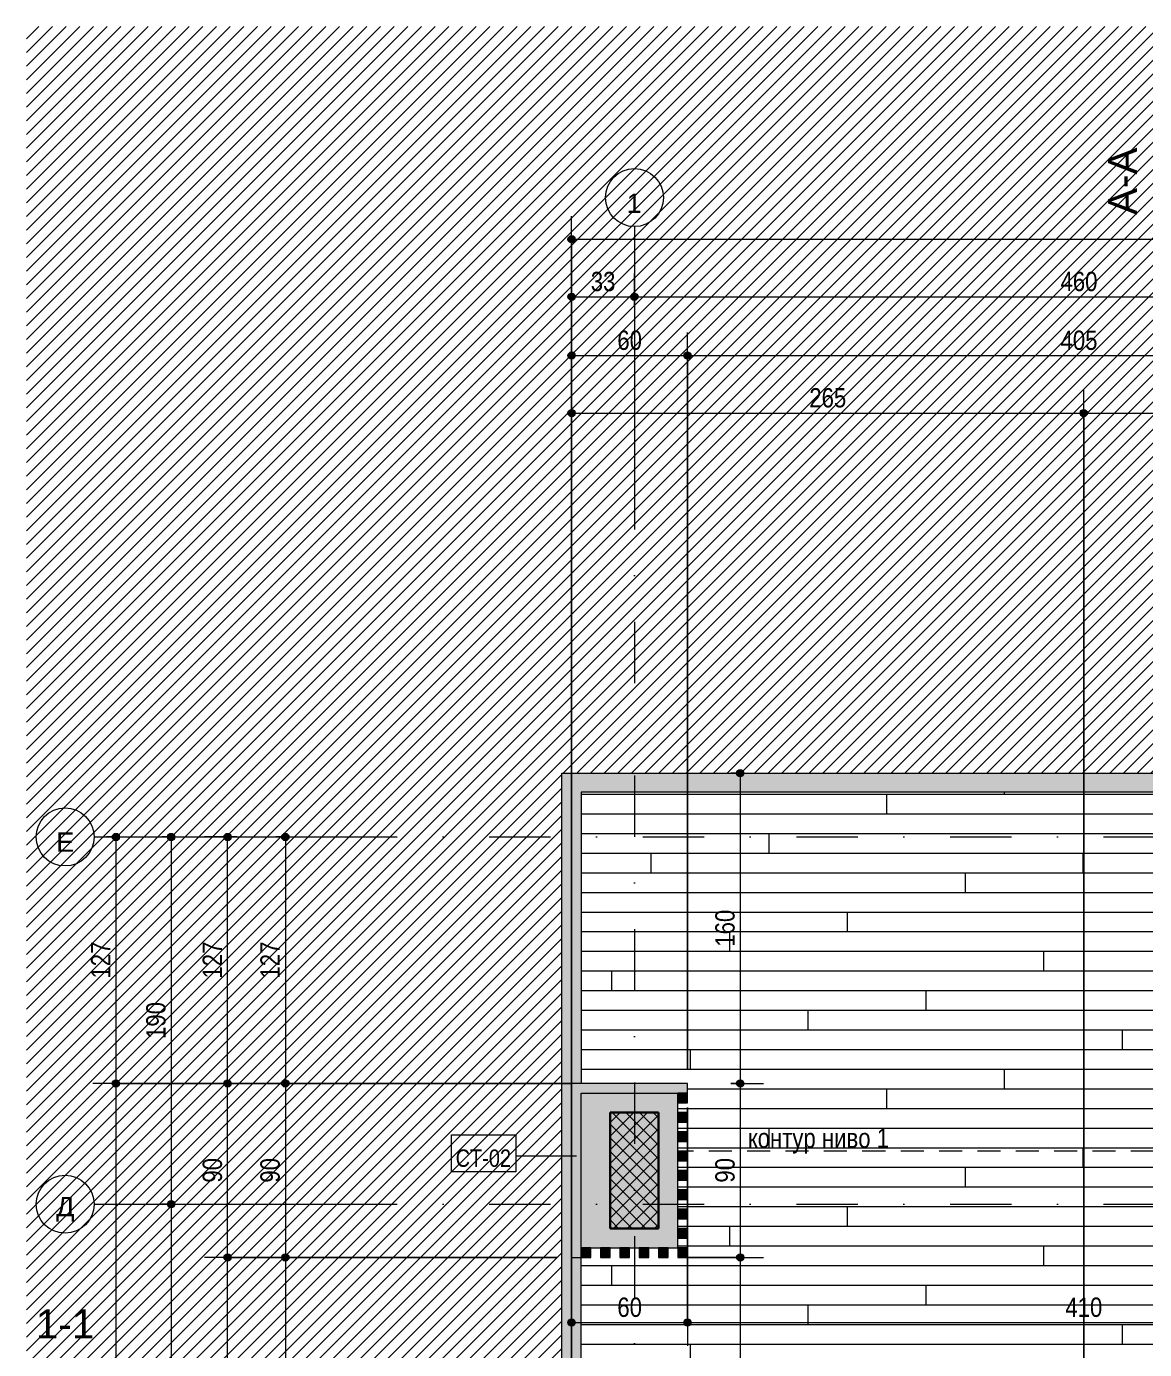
# Model space of a CAD drawing. Header units: centimetres. Extents: x -78 to 2022, y -1469 to 375.
# Drawn here: x -78 to 501, y -309 to 375 of the extents above; entities that cross this region are included whole.
import ezdxf

# ---------------------------------------------------------------- set-up
doc = ezdxf.new("R2010")
doc.units = ezdxf.units.CM
doc.linetypes.add('Dash dot', pattern=[79.375, 31.75, -23.8125, 0, -23.8125])
doc.linetypes.add('Overhead', pattern=[19.84375, 11.90625, -7.9375])
for name, color, linetype, lineweight in [('A-ANNO-DIMS', 7, 'Continuous', 9), ('A-ANNO-DIMS-50', 7, 'Continuous', 9), ('A-DETL-GENF', 7, 'Continuous', 9), ('A-DETL-MBND', 7, 'Continuous', 9), ('A-FLOR', 7, 'Continuous', 9), ('A-FLOR-OVHD', 7, 'Overhead', 9), ('A-FLOR-PATT', 7, 'Continuous', 9), ('A-GLAZ-CWMG', 7, 'Continuous', 9), ('A-WALL', 7, 'Continuous', 9), ('A-WALL-FNSH', 7, 'Continuous', 9), ('A-WALL-IDEN', 7, 'Continuous', 9), ('A-WALL-PATT', 7, 'Continuous', 9), ('G-ANNO-SYMB', 7, 'Continuous', 9), ('G-ANNO-TEXT', 7, 'Continuous', 9), ('S-COLS', 7, 'Continuous', 9), ('S-GRID', 7, 'Continuous', 9), ('S-GRID-IDEN', 7, 'Continuous', 9)]:
    doc.layers.add(name, color=color, linetype=linetype, lineweight=lineweight)
doc.styles.add('Arial Narrow_1', font='ARIALN.TTF', dxfattribs={"height": 10})
doc.styles.add('Arial Narrow_3', font='ARIALN.TTF', dxfattribs={"height": 10})
doc.styles.add('Arial Narrow_5', font='ARIALN.TTF', dxfattribs={"height": 9})
doc.styles.add('Arial_1', font='arial.ttf', dxfattribs={"height": 10})
doc.styles.add('Arial_2', font='arial.ttf', dxfattribs={"height": 15})
doc.dimstyles.new('TEC_DIM', dxfattribs={"dimscale": 30.48, "dimtxt": 10.23431, "dimasz": 0.492126, "dimexe": 0.393701, "dimexo": 0.246063, "dimgap": 0, "dimtad": 1, "dimdec": 0, "dimzin": 0, "dimdsep": 46, "dimtxsty": 'Arial Narrow_3', "dimblk1": 'DOTSMALL', "dimblk2": 'DOTSMALL', "dimsah": 1, "dimcen": 0.09, "dimazin": 0, "dimtfac": 1, "dimtdec": 4, "dimtix": 1, "dimtmove": 0, "dimatfit": 3, "dimfxl": 0, "dimtvp": 1, "dimtolj": 1, "dimtzin": 0, "dimarcsym": 0})

# ---------------------------------------------------------------- blocks, each defined once
blk = doc.blocks.new('Rectangular Mullion - TEC_LAMEL-2364135-НИВО 0')
at = {"layer": 'A-GLAZ-CWMG', "true_color": 0xbfb3a4}
blk.add_hatch(color=253, dxfattribs=at).paths.add_polyline_path([(2.5, -2.5), (-2.5, -2.5), (-2.5, 2.5), (2.5, 2.5)])
at = {"layer": 'A-GLAZ-CWMG', "lineweight": 15}
for p, q in [((-2.5, 2.5), (2.5, 2.5)), ((-2.5, -2.5), (-2.5, 2.5)), ((2.5, 2.5), (2.5, -2.5)), ((2.5, -2.5), (-2.5, -2.5))]:
    blk.add_line(p, q, dxfattribs=at)
blk = doc.blocks.new('Grid - TEC_GRID_CIRCLE-145857-НИВО 0')
at = {"layer": 'S-GRID-IDEN'}
blk.add_circle((0, 0), 0.3, dxfattribs=at)
blk = doc.blocks.new('DIMBLOCK1-НИВО 0')
at = {"layer": 'A-ANNO-DIMS-50', "transparency": 16777216}
h = blk.add_hatch(color=256, dxfattribs=at)
edge = h.paths.add_edge_path()
edge.add_arc((204.14, 235.42), 1.88, 0, 360)
h = blk.add_hatch(color=256, dxfattribs=at)
edge = h.paths.add_edge_path()
edge.add_arc((236.64, 235.42), 1.88, 0, 360)
for p, q in [((204.14, -8.59), (204.14, 247.42)), ((236.64, 230.57), (236.64, 247.42)), ((204.14, 235.42), (236.64, 235.42)), ((204.14, 235.42), (204.14, -8.59)), ((236.64, 235.42), (236.64, 230.57))]:
    blk.add_line(p, q, dxfattribs=at)
for centre in [(204.14, 235.42), (236.64, 235.42)]:
    blk.add_circle(centre, 1.88, dxfattribs=at)
at = {"layer": 'A-ANNO-DIMS-50', "color": 0, "transparency": 16777216, "insert": (214.06, 248.34), "char_height": 10, "width": 15.2053, "attachment_point": 1, "line_spacing_factor": 0.974696, "style": 'Arial Narrow_3'}
blk.add_mtext('33', dxfattribs=at)
blk = doc.blocks.new('_DotSmall')
at = {"color": 0, "linetype": 'ByBlock', "const_width": 0.5}
blk.add_lwpolyline([(-0.0625, 0, 1), (0.0625, 0, 1)], format="xyb", close=True, dxfattribs=at)
blk = doc.blocks.new('DIMBLOCK2-НИВО 0')
at = {"layer": 'A-ANNO-DIMS-50', "transparency": 16777216}
h = blk.add_hatch(color=256, dxfattribs=at)
edge = h.paths.add_edge_path()
edge.add_arc((236.64, 235.42), 1.88, 0, 360)
h = blk.add_hatch(color=256, dxfattribs=at)
edge = h.paths.add_edge_path()
edge.add_arc((696.64, 235.42), 1.88, 0, 360)
for p, q in [((236.64, 230.57), (236.64, 247.42)), ((696.64, 230.57), (696.64, 247.42)), ((236.64, 235.42), (696.64, 235.42)), ((236.64, 235.42), (236.64, 230.57)), ((696.64, 235.42), (696.64, 230.57))]:
    blk.add_line(p, q, dxfattribs=at)
for centre in [(236.64, 235.42), (696.64, 235.42)]:
    blk.add_circle(centre, 1.88, dxfattribs=at)
at = {"layer": 'A-ANNO-DIMS-50', "color": 0, "transparency": 16777216, "insert": (457.14, 248.34), "char_height": 10, "width": 22.8079, "attachment_point": 1, "line_spacing_factor": 0.974696, "style": 'Arial Narrow_3'}
blk.add_mtext('460', dxfattribs=at)
blk = doc.blocks.new('DIMBLOCK53-НИВО 0')
at = {"layer": 'A-ANNO-DIMS-50', "transparency": 16777216}
h = blk.add_hatch(color=256, dxfattribs=at)
edge = h.paths.add_edge_path()
edge.add_arc((-3.06, -44.09), 1.88, 0, 360)
h = blk.add_hatch(color=256, dxfattribs=at)
edge = h.paths.add_edge_path()
edge.add_arc((-3.06, -234.09), 1.88, 0, 360)
for p, q in [((-7.9, -44.09), (8.94, -44.09)), ((-3.06, -44.09), (-7.9, -44.09)), ((-3.06, -44.09), (-3.06, -234.09)), ((-7.9, -234.09), (8.94, -234.09)), ((-3.06, -234.09), (-7.9, -234.09))]:
    blk.add_line(p, q, dxfattribs=at)
for centre in [(-3.06, -44.09), (-3.06, -234.09)]:
    blk.add_circle(centre, 1.88, dxfattribs=at)
at = {"layer": 'A-ANNO-DIMS-50', "color": 0, "transparency": 16777216, "insert": (-15.98, -148.59), "char_height": 10, "width": 22.8079, "attachment_point": 1, "rotation": 90, "line_spacing_factor": 0.974696, "style": 'Arial Narrow_3'}
blk.add_mtext('190', dxfattribs=at)
blk = doc.blocks.new('DIMBLOCK54-НИВО 0')
at = {"layer": 'A-ANNO-DIMS-50', "transparency": 16777216}
h = blk.add_hatch(color=256, dxfattribs=at)
edge = h.paths.add_edge_path()
edge.add_arc((-3.06, -234.09), 1.88, 0, 360)
h = blk.add_hatch(color=256, dxfattribs=at)
edge = h.paths.add_edge_path()
edge.add_arc((-3.06, -449.09), 1.88, 0, 360)
for p, q in [((-7.9, -234.09), (8.94, -234.09)), ((-3.06, -234.09), (-7.9, -234.09)), ((-3.06, -234.09), (-3.06, -449.09)), ((-7.9, -449.09), (8.94, -449.09)), ((-3.06, -449.09), (-7.9, -449.09))]:
    blk.add_line(p, q, dxfattribs=at)
for centre in [(-3.06, -234.09), (-3.06, -449.09)]:
    blk.add_circle(centre, 1.88, dxfattribs=at)
at = {"layer": 'A-ANNO-DIMS-50', "color": 0, "transparency": 16777216, "insert": (-15.98, -351.09), "char_height": 10, "width": 22.8079, "attachment_point": 1, "rotation": 90, "line_spacing_factor": 0.974696, "style": 'Arial Narrow_3'}
blk.add_mtext('215', dxfattribs=at)
blk = doc.blocks.new('DIMBLOCK59-НИВО 0')
at = {"layer": 'A-ANNO-DIMS-50', "transparency": 16777216}
h = blk.add_hatch(color=256, dxfattribs=at)
edge = h.paths.add_edge_path()
edge.add_arc((-31.62, -44.09), 1.88, 0, 360)
h = blk.add_hatch(color=256, dxfattribs=at)
edge = h.paths.add_edge_path()
edge.add_arc((-31.62, -171.59), 1.88, 0, 360)
for p, q in [((-36.47, -44.09), (-19.62, -44.09)), ((-31.62, -44.09), (-36.47, -44.09)), ((-31.62, -44.09), (-31.62, -171.59)), ((204.14, -171.59), (-43.62, -171.59)), ((-31.62, -171.59), (204.14, -171.59))]:
    blk.add_line(p, q, dxfattribs=at)
for centre in [(-31.62, -44.09), (-31.62, -171.59)]:
    blk.add_circle(centre, 1.88, dxfattribs=at)
at = {"layer": 'A-ANNO-DIMS-50', "color": 0, "transparency": 16777216, "insert": (-44.54, -117.34), "char_height": 10, "width": 22.8079, "attachment_point": 1, "rotation": 90, "line_spacing_factor": 0.974696, "style": 'Arial Narrow_3'}
blk.add_mtext('127', dxfattribs=at)
blk = doc.blocks.new('DIMBLOCK60-НИВО 0')
at = {"layer": 'A-ANNO-DIMS-50', "transparency": 16777216}
h = blk.add_hatch(color=256, dxfattribs=at)
edge = h.paths.add_edge_path()
edge.add_arc((-31.62, -171.59), 1.88, 0, 360)
h = blk.add_hatch(color=256, dxfattribs=at)
edge = h.paths.add_edge_path()
edge.add_arc((-31.62, -1256.59), 1.88, 0, 360)
for p, q in [((204.14, -171.59), (-43.62, -171.59)), ((-31.62, -171.59), (-31.62, -1256.59)), ((-31.62, -171.59), (204.14, -171.59)), ((201.64, -1256.59), (-43.62, -1256.59)), ((-31.62, -1256.59), (201.64, -1256.59))]:
    blk.add_line(p, q, dxfattribs=at)
for centre in [(-31.62, -171.59), (-31.62, -1256.59)]:
    blk.add_circle(centre, 1.88, dxfattribs=at)
at = {"layer": 'A-ANNO-DIMS-50', "color": 0, "transparency": 16777216, "insert": (-44.54, -726.76), "char_height": 10, "width": 30.4105, "attachment_point": 1, "rotation": 90, "line_spacing_factor": 0.974696, "style": 'Arial Narrow_3'}
blk.add_mtext('1085', dxfattribs=at)
blk = doc.blocks.new('DIMBLOCK61-НИВО 0')
at = {"layer": 'A-ANNO-DIMS-50', "transparency": 16777216}
h = blk.add_hatch(color=256, dxfattribs=at)
edge = h.paths.add_edge_path()
edge.add_arc((26.15, -261.59), 1.88, 0, 360)
h = blk.add_hatch(color=256, dxfattribs=at)
edge = h.paths.add_edge_path()
edge.add_arc((26.15, -1256.59), 1.88, 0, 360)
for p, q in [((196.64, -261.59), (14.15, -261.59)), ((26.15, -1256.59), (26.15, -261.59)), ((26.15, -261.59), (196.64, -261.59)), ((201.64, -1256.59), (14.15, -1256.59)), ((26.15, -1256.59), (201.64, -1256.59))]:
    blk.add_line(p, q, dxfattribs=at)
for centre in [(26.15, -261.59), (26.15, -1256.59)]:
    blk.add_circle(centre, 1.88, dxfattribs=at)
at = {"layer": 'A-ANNO-DIMS-50', "color": 0, "transparency": 16777216, "insert": (13.23, -768.59), "char_height": 10, "width": 22.8079, "attachment_point": 1, "rotation": 90, "line_spacing_factor": 0.974696, "style": 'Arial Narrow_3'}
blk.add_mtext('995', dxfattribs=at)
blk = doc.blocks.new('DIMBLOCK62-НИВО 0')
at = {"layer": 'A-ANNO-DIMS-50', "transparency": 16777216}
h = blk.add_hatch(color=256, dxfattribs=at)
edge = h.paths.add_edge_path()
edge.add_arc((26.15, -171.59), 1.88, 0, 360)
h = blk.add_hatch(color=256, dxfattribs=at)
edge = h.paths.add_edge_path()
edge.add_arc((26.15, -261.59), 1.88, 0, 360)
for p, q in [((204.14, -171.59), (14.15, -171.59)), ((26.15, -261.59), (26.15, -171.59)), ((26.15, -171.59), (204.14, -171.59)), ((196.64, -261.59), (14.15, -261.59)), ((26.15, -261.59), (196.64, -261.59))]:
    blk.add_line(p, q, dxfattribs=at)
for centre in [(26.15, -171.59), (26.15, -261.59)]:
    blk.add_circle(centre, 1.88, dxfattribs=at)
at = {"layer": 'A-ANNO-DIMS-50', "color": 0, "transparency": 16777216, "insert": (13.23, -222.92), "char_height": 10, "width": 15.2053, "attachment_point": 1, "rotation": 90, "line_spacing_factor": 0.974696, "style": 'Arial Narrow_3'}
blk.add_mtext('90', dxfattribs=at)
blk = doc.blocks.new('DIMBLOCK63-НИВО 0')
at = {"layer": 'A-ANNO-DIMS-50', "transparency": 16777216}
h = blk.add_hatch(color=256, dxfattribs=at)
edge = h.paths.add_edge_path()
edge.add_arc((26.15, -44.09), 1.88, 0, 360)
h = blk.add_hatch(color=256, dxfattribs=at)
edge = h.paths.add_edge_path()
edge.add_arc((26.15, -171.59), 1.88, 0, 360)
for p, q in [((31, -44.09), (14.15, -44.09)), ((26.15, -171.59), (26.15, -44.09)), ((26.15, -44.09), (31, -44.09)), ((204.14, -171.59), (14.15, -171.59)), ((26.15, -171.59), (204.14, -171.59))]:
    blk.add_line(p, q, dxfattribs=at)
for centre in [(26.15, -44.09), (26.15, -171.59)]:
    blk.add_circle(centre, 1.88, dxfattribs=at)
at = {"layer": 'A-ANNO-DIMS-50', "color": 0, "transparency": 16777216, "insert": (13.23, -117.34), "char_height": 10, "width": 22.8079, "attachment_point": 1, "rotation": 90, "line_spacing_factor": 0.974696, "style": 'Arial Narrow_3'}
blk.add_mtext('127', dxfattribs=at)
blk = doc.blocks.new('DIMBLOCK64-НИВО 0')
at = {"layer": 'A-ANNO-DIMS-50', "transparency": 16777216}
h = blk.add_hatch(color=256, dxfattribs=at)
edge = h.paths.add_edge_path()
edge.add_arc((56.02, -44.09), 1.88, 0, 360)
h = blk.add_hatch(color=256, dxfattribs=at)
edge = h.paths.add_edge_path()
edge.add_arc((56.02, -171.59), 1.88, 0, 360)
for p, q in [((51.17, -44.09), (68.02, -44.09)), ((56.02, -44.09), (51.17, -44.09)), ((56.02, -44.09), (56.02, -171.59)), ((204.14, -171.59), (44.02, -171.59)), ((56.02, -171.59), (204.14, -171.59))]:
    blk.add_line(p, q, dxfattribs=at)
for centre in [(56.02, -44.09), (56.02, -171.59)]:
    blk.add_circle(centre, 1.88, dxfattribs=at)
at = {"layer": 'A-ANNO-DIMS-50', "color": 0, "transparency": 16777216, "insert": (43.09, -117.34), "char_height": 10, "width": 22.8079, "attachment_point": 1, "rotation": 90, "line_spacing_factor": 0.974696, "style": 'Arial Narrow_3'}
blk.add_mtext('127', dxfattribs=at)
blk = doc.blocks.new('DIMBLOCK65-НИВО 0')
at = {"layer": 'A-ANNO-DIMS-50', "transparency": 16777216}
h = blk.add_hatch(color=256, dxfattribs=at)
edge = h.paths.add_edge_path()
edge.add_arc((56.02, -171.59), 1.88, 0, 360)
h = blk.add_hatch(color=256, dxfattribs=at)
edge = h.paths.add_edge_path()
edge.add_arc((56.02, -261.59), 1.87, 0, 360)
for p, q in [((204.14, -171.59), (44.02, -171.59)), ((56.02, -171.59), (56.02, -261.59)), ((56.02, -171.59), (204.14, -171.59)), ((196.64, -261.59), (44.02, -261.59)), ((56.02, -261.59), (196.64, -261.59))]:
    blk.add_line(p, q, dxfattribs=at)
for centre, radius in [((56.02, -171.59), 1.88), ((56.02, -261.59), 1.87)]:
    blk.add_circle(centre, radius, dxfattribs=at)
at = {"layer": 'A-ANNO-DIMS-50', "color": 0, "transparency": 16777216, "insert": (43.09, -222.92), "char_height": 10, "width": 15.2053, "attachment_point": 1, "rotation": 90, "line_spacing_factor": 0.974696, "style": 'Arial Narrow_3'}
blk.add_mtext('90', dxfattribs=at)
blk = doc.blocks.new('DIMBLOCK66-НИВО 0')
at = {"layer": 'A-ANNO-DIMS-50', "transparency": 16777216}
h = blk.add_hatch(color=256, dxfattribs=at)
edge = h.paths.add_edge_path()
edge.add_arc((56.02, -261.59), 1.87, 0, 360)
h = blk.add_hatch(color=256, dxfattribs=at)
edge = h.paths.add_edge_path()
edge.add_arc((56.02, -491.59), 1.87, 0, 360)
for p, q in [((196.64, -261.59), (44.02, -261.59)), ((56.02, -261.59), (56.02, -491.59)), ((56.02, -261.59), (196.64, -261.59)), ((201.64, -491.59), (44.02, -491.59)), ((56.02, -491.59), (201.64, -491.59))]:
    blk.add_line(p, q, dxfattribs=at)
for centre in [(56.02, -261.59), (56.02, -491.59)]:
    blk.add_circle(centre, 1.87, dxfattribs=at)
at = {"layer": 'A-ANNO-DIMS-50', "color": 0, "transparency": 16777216, "insert": (43.09, -386.09), "char_height": 10, "width": 22.8079, "attachment_point": 1, "rotation": 90, "line_spacing_factor": 0.974696, "style": 'Arial Narrow_3'}
blk.add_mtext('230', dxfattribs=at)
blk = doc.blocks.new('DIMBLOCK71-НИВО 0')
at = {"layer": 'A-ANNO-DIMS-50', "transparency": 16777216}
h = blk.add_hatch(color=256, dxfattribs=at)
edge = h.paths.add_edge_path()
edge.add_arc((204.14, 265.14), 1.88, 0, 360)
h = blk.add_hatch(color=256, dxfattribs=at)
edge = h.paths.add_edge_path()
edge.add_arc((1804.14, 265.14), 1.88, 0, 360)
for p, q in [((204.14, -8.59), (204.14, 277.14)), ((1804.14, -8.09), (1804.14, 277.14)), ((204.14, 265.14), (1804.14, 265.14)), ((204.14, 265.14), (204.14, -8.59)), ((1804.14, 265.14), (1804.14, -8.09))]:
    blk.add_line(p, q, dxfattribs=at)
for centre in [(204.14, 265.14), (1804.14, 265.14)]:
    blk.add_circle(centre, 1.88, dxfattribs=at)
at = {"layer": 'A-ANNO-DIMS-50', "color": 0, "transparency": 16777216, "insert": (991.47, 278.07), "char_height": 10, "width": 30.4105, "attachment_point": 1, "line_spacing_factor": 0.974696, "style": 'Arial Narrow_3'}
blk.add_mtext('1600', dxfattribs=at)
blk = doc.blocks.new('DIMBLOCK72-НИВО 0')
at = {"layer": 'A-ANNO-DIMS-50', "transparency": 16777216}
h = blk.add_hatch(color=256, dxfattribs=at)
edge = h.paths.add_edge_path()
edge.add_arc((204.14, 204.99), 1.88, 0, 360)
h = blk.add_hatch(color=256, dxfattribs=at)
edge = h.paths.add_edge_path()
edge.add_arc((264.14, 204.99), 1.88, 0, 360)
for p, q in [((204.14, -8.59), (204.14, 216.99)), ((264.14, -164.09), (264.14, 216.99)), ((204.14, 204.99), (264.14, 204.99)), ((204.14, 204.99), (204.14, -8.59)), ((264.14, 204.99), (264.14, -164.09))]:
    blk.add_line(p, q, dxfattribs=at)
for centre in [(204.14, 204.99), (264.14, 204.99)]:
    blk.add_circle(centre, 1.88, dxfattribs=at)
at = {"layer": 'A-ANNO-DIMS-50', "color": 0, "transparency": 16777216, "insert": (227.81, 217.92), "char_height": 10, "width": 15.2053, "attachment_point": 1, "line_spacing_factor": 0.974696, "style": 'Arial Narrow_3'}
blk.add_mtext('60', dxfattribs=at)
blk = doc.blocks.new('DIMBLOCK73-НИВО 0')
at = {"layer": 'A-ANNO-DIMS-50', "transparency": 16777216}
h = blk.add_hatch(color=256, dxfattribs=at)
edge = h.paths.add_edge_path()
edge.add_arc((264.14, 204.99), 1.88, 0, 360)
h = blk.add_hatch(color=256, dxfattribs=at)
edge = h.paths.add_edge_path()
edge.add_arc((669.14, 204.99), 1.88, 0, 360)
for p, q in [((264.14, -164.09), (264.14, 216.99)), ((669.14, -169.09), (669.14, 216.99)), ((264.14, 204.99), (669.14, 204.99)), ((264.14, 204.99), (264.14, -164.09)), ((669.14, 204.99), (669.14, -169.09))]:
    blk.add_line(p, q, dxfattribs=at)
for centre in [(264.14, 204.99), (669.14, 204.99)]:
    blk.add_circle(centre, 1.88, dxfattribs=at)
at = {"layer": 'A-ANNO-DIMS-50', "color": 0, "transparency": 16777216, "insert": (457.14, 217.92), "char_height": 10, "width": 22.8079, "attachment_point": 1, "line_spacing_factor": 0.974696, "style": 'Arial Narrow_3'}
blk.add_mtext('405', dxfattribs=at)
blk = doc.blocks.new('DIMBLOCK77-НИВО 0')
at = {"layer": 'A-ANNO-DIMS-50', "transparency": 16777216}
h = blk.add_hatch(color=256, dxfattribs=at)
edge = h.paths.add_edge_path()
edge.add_arc((204.14, 175.24), 1.88, 0, 360)
h = blk.add_hatch(color=256, dxfattribs=at)
edge = h.paths.add_edge_path()
edge.add_arc((469.14, 175.24), 1.88, 0, 360)
for p, q in [((204.14, -409.09), (204.14, 187.24)), ((469.14, -414.09), (469.14, 187.24)), ((204.14, 175.24), (469.14, 175.24)), ((204.14, 175.24), (204.14, -409.09)), ((469.14, 175.24), (469.14, -414.09))]:
    blk.add_line(p, q, dxfattribs=at)
for centre in [(204.14, 175.24), (469.14, 175.24)]:
    blk.add_circle(centre, 1.88, dxfattribs=at)
at = {"layer": 'A-ANNO-DIMS-50', "color": 0, "transparency": 16777216, "insert": (327.14, 188.16), "char_height": 10, "width": 22.8079, "attachment_point": 1, "line_spacing_factor": 0.974696, "style": 'Arial Narrow_3'}
blk.add_mtext('265', dxfattribs=at)
blk = doc.blocks.new('DIMBLOCK78-НИВО 0')
at = {"layer": 'A-ANNO-DIMS-50', "transparency": 16777216}
h = blk.add_hatch(color=256, dxfattribs=at)
edge = h.paths.add_edge_path()
edge.add_arc((469.14, 175.24), 1.88, 0, 360)
h = blk.add_hatch(color=256, dxfattribs=at)
edge = h.paths.add_edge_path()
edge.add_arc((669.14, 175.24), 1.88, 0, 360)
for p, q in [((469.14, -414.09), (469.14, 187.24)), ((669.14, -164.09), (669.14, 187.24)), ((469.14, 175.24), (669.14, 175.24)), ((469.14, 175.24), (469.14, -414.09)), ((669.14, 175.24), (669.14, -164.09))]:
    blk.add_line(p, q, dxfattribs=at)
for centre in [(469.14, 175.24), (669.14, 175.24)]:
    blk.add_circle(centre, 1.88, dxfattribs=at)
at = {"layer": 'A-ANNO-DIMS-50', "color": 0, "transparency": 16777216, "insert": (559.64, 188.16), "char_height": 10, "width": 22.8079, "attachment_point": 1, "line_spacing_factor": 0.974696, "style": 'Arial Narrow_3'}
blk.add_mtext('200', dxfattribs=at)
blk = doc.blocks.new('DIMBLOCK87-НИВО 0')
at = {"layer": 'A-ANNO-DIMS-50', "transparency": 16777216}
h = blk.add_hatch(color=256, dxfattribs=at)
edge = h.paths.add_edge_path()
edge.add_arc((291.41, -11.09), 1.87, 0, 360)
h = blk.add_hatch(color=256, dxfattribs=at)
edge = h.paths.add_edge_path()
edge.add_arc((291.41, -171.59), 1.88, 0, 360)
for p, q in [((286.56, -11.09), (303.41, -11.09)), ((291.41, -11.09), (286.56, -11.09)), ((291.41, -11.09), (291.41, -171.59)), ((286.56, -171.59), (303.41, -171.59)), ((291.41, -171.59), (286.56, -171.59))]:
    blk.add_line(p, q, dxfattribs=at)
for centre, radius in [((291.41, -11.09), 1.87), ((291.41, -171.59), 1.88)]:
    blk.add_circle(centre, radius, dxfattribs=at)
at = {"layer": 'A-ANNO-DIMS-50', "color": 0, "transparency": 16777216, "insert": (278.49, -100.84), "char_height": 10, "width": 22.8079, "attachment_point": 1, "rotation": 90, "line_spacing_factor": 0.974696, "style": 'Arial Narrow_3'}
blk.add_mtext('160', dxfattribs=at)
blk = doc.blocks.new('DIMBLOCK88-НИВО 0')
at = {"layer": 'A-ANNO-DIMS-50', "transparency": 16777216}
h = blk.add_hatch(color=256, dxfattribs=at)
edge = h.paths.add_edge_path()
edge.add_arc((291.41, -171.59), 1.88, 0, 360)
h = blk.add_hatch(color=256, dxfattribs=at)
edge = h.paths.add_edge_path()
edge.add_arc((291.41, -261.59), 1.88, 0, 360)
for p, q in [((286.56, -171.59), (303.41, -171.59)), ((291.41, -171.59), (286.56, -171.59)), ((291.41, -171.59), (291.41, -261.59)), ((261.64, -261.59), (303.41, -261.59)), ((291.41, -261.59), (261.64, -261.59))]:
    blk.add_line(p, q, dxfattribs=at)
for centre in [(291.41, -171.59), (291.41, -261.59)]:
    blk.add_circle(centre, 1.88, dxfattribs=at)
at = {"layer": 'A-ANNO-DIMS-50', "color": 0, "transparency": 16777216, "insert": (278.49, -222.92), "char_height": 10, "width": 15.2053, "attachment_point": 1, "rotation": 90, "line_spacing_factor": 0.974696, "style": 'Arial Narrow_3'}
blk.add_mtext('90', dxfattribs=at)
blk = doc.blocks.new('DIMBLOCK89-НИВО 0')
at = {"layer": 'A-ANNO-DIMS-50', "transparency": 16777216}
h = blk.add_hatch(color=256, dxfattribs=at)
edge = h.paths.add_edge_path()
edge.add_arc((291.41, -261.59), 1.88, 0, 360)
h = blk.add_hatch(color=256, dxfattribs=at)
edge = h.paths.add_edge_path()
edge.add_arc((291.41, -461.59), 1.88, 0, 360)
for p, q in [((261.64, -261.59), (303.41, -261.59)), ((291.41, -261.59), (261.64, -261.59)), ((291.41, -261.59), (291.41, -461.59)), ((286.56, -461.59), (303.41, -461.59)), ((291.41, -461.59), (286.56, -461.59))]:
    blk.add_line(p, q, dxfattribs=at)
for centre in [(291.41, -261.59), (291.41, -461.59)]:
    blk.add_circle(centre, 1.88, dxfattribs=at)
at = {"layer": 'A-ANNO-DIMS-50', "color": 0, "transparency": 16777216, "insert": (278.49, -371.09), "char_height": 10, "width": 22.8079, "attachment_point": 1, "rotation": 90, "line_spacing_factor": 0.974696, "style": 'Arial Narrow_3'}
blk.add_mtext('200', dxfattribs=at)
blk = doc.blocks.new('DIMBLOCK183-НИВО 0')
at = {"layer": 'A-ANNO-DIMS-50', "transparency": 16777216}
h = blk.add_hatch(color=256, dxfattribs=at)
edge = h.paths.add_edge_path()
edge.add_arc((204.14, -295.32), 1.88, 0, 360)
h = blk.add_hatch(color=256, dxfattribs=at)
edge = h.paths.add_edge_path()
edge.add_arc((264.14, -295.32), 1.88, 0, 360)
for p, q in [((264.14, -184.09), (264.14, -307.32)), ((264.14, -295.32), (264.14, -184.09)), ((204.14, -269.09), (204.14, -307.32)), ((204.14, -295.32), (204.14, -269.09)), ((204.14, -295.32), (264.14, -295.32))]:
    blk.add_line(p, q, dxfattribs=at)
for centre in [(204.14, -295.32), (264.14, -295.32)]:
    blk.add_circle(centre, 1.88, dxfattribs=at)
at = {"layer": 'A-ANNO-DIMS-50', "color": 0, "transparency": 16777216, "insert": (227.81, -282.39), "char_height": 10, "width": 15.2053, "attachment_point": 1, "line_spacing_factor": 0.974696, "style": 'Arial Narrow_3'}
blk.add_mtext('60', dxfattribs=at)
blk = doc.blocks.new('DIMBLOCK184-НИВО 0')
at = {"layer": 'A-ANNO-DIMS-50', "transparency": 16777216}
h = blk.add_hatch(color=256, dxfattribs=at)
edge = h.paths.add_edge_path()
edge.add_arc((264.14, -295.32), 1.88, 0, 360)
h = blk.add_hatch(color=256, dxfattribs=at)
edge = h.paths.add_edge_path()
edge.add_arc((674.14, -295.32), 1.88, 0, 360)
for p, q in [((264.14, -184.09), (264.14, -307.32)), ((264.14, -295.32), (264.14, -184.09)), ((674.14, -300.16), (674.14, -283.32)), ((264.14, -295.32), (674.14, -295.32)), ((674.14, -295.32), (674.14, -300.16))]:
    blk.add_line(p, q, dxfattribs=at)
for centre in [(264.14, -295.32), (674.14, -295.32)]:
    blk.add_circle(centre, 1.88, dxfattribs=at)
at = {"layer": 'A-ANNO-DIMS-50', "color": 0, "transparency": 16777216, "insert": (459.64, -282.39), "char_height": 10, "width": 22.8079, "attachment_point": 1, "line_spacing_factor": 0.974696, "style": 'Arial Narrow_3'}
blk.add_mtext('410', dxfattribs=at)

msp = doc.modelspace()

# ---------------------------------------------------------------- hatches: boundary and pattern name
at = {"layer": 'A-DETL-GENF', "true_color": 0xe0ea68}
h = msp.add_hatch(dxfattribs=at)
h.set_pattern_fill('FP1_8', color=61, style=0, pattern_type=2)
h.set_pattern_definition([(45, (-1006328.728, 860384.997), (-3.535533906, 3.535533906), [])])
h.paths.add_polyline_path([(174.14, -1256.59), (174.14, -491.59), (199.14, -491.59), (199.14, -11.09), (567.64, -11.09), (567.64, 158.41), (1414.14, 158.41), (1414.14, 78.41), (1814.14, 78.41), (1814.14, -284.09), (1834.14, -284.09), (1834.14, -766.59), (2021.58, -766.59), (2021.58, 375.27), (-77.94, 375.27), (-77.94, -1256.59)])
at = {"layer": 'A-FLOR-PATT', "lineweight": 5, "true_color": 0xebebeb}
msp.add_hatch(color=7, dxfattribs=at).paths.add_polyline_path([(204.14, -491.59), (204.14, -416.59), (209.14, -416.59), (209.14, -261.59), (204.14, -261.59), (204.14, -171.59), (209.14, -171.59), (209.14, -20.96), (577.66, -20.96), (577.66, 148.41), (1404.14, 148.41), (1404.14, 68.41), (1804.14, 68.41), (1804.14, -284.09), (1814.14, -284.09), (1814.14, 78.41), (1414.14, 78.41), (1414.14, 158.41), (567.64, 158.41), (567.64, -11.09), (199.14, -11.09), (199.14, -491.59)])
at = {"layer": 'A-FLOR-PATT', "true_color": 0x787878}
h = msp.add_hatch(dxfattribs=at)
h.set_pattern_fill('FP1_1', color=8, style=0, pattern_type=2)
h.set_pattern_definition([(180, (448.346, 811.142), (-1e-15, -10.16), []), (270, (448.346, 811.14), (40.64, -40.64), [10.16, -142.24]), (270, (387.386, 790.82), (40.64, -40.64), [10.16, -142.24])])
h.paths.add_polyline_path([(669.14, -416.59), (669.14, -171.59), (729.14, -171.59), (729.14, -206.59), (759.14, -206.59), (759.14, -201.59), (1804.14, -201.59), (1804.14, -68.09), (1794.14, -68.09), (1794.14, -63.09), (1789.14, -63.09), (1789.14, -68.09), (1784.14, -68.09), (1784.14, -63.09), (1779.14, -63.09), (1779.14, -68.09), (1774.14, -68.09), (1774.14, -63.09), (1769.14, -63.09), (1769.14, -68.09), (1764.14, -68.09), (1764.14, -63.09), (1759.14, -63.09), (1759.14, -68.09), (1754.14, -68.09), (1754.14, -63.09), (1749.14, -63.09), (1749.14, -68.09), (1744.14, -68.09), (1744.14, -58.34), (1739.14, -58.34), (1739.14, -53.34), (1744.14, -53.34), (1744.14, -48.34), (1739.14, -48.34), (1739.14, -43.34), (1744.14, -43.34), (1744.14, -38.34), (1739.14, -38.34), (1739.14, -33.34), (1744.14, -33.34), (1744.14, -28.34), (1739.14, -28.34), (1739.14, -23.34), (1744.14, -23.34), (1744.14, -16.07), (1739.79, -17.61), (1738.12, -12.9), (1804.14, 10.48), (1804.14, 68.41), (1404.14, 68.41), (1404.14, 148.41), (577.66, 148.41), (577.66, -20.96), (209.14, -20.96), (209.14, -171.59), (264.14, -171.59), (264.14, -181.59), (259.14, -181.59), (259.14, -186.59), (264.14, -186.59), (264.14, -191.59), (259.14, -191.59), (259.14, -196.59), (264.14, -196.59), (264.14, -201.59), (259.14, -201.59), (259.14, -206.59), (264.14, -206.59), (264.14, -211.59), (259.14, -211.59), (259.14, -216.59), (264.14, -216.59), (264.14, -221.59), (259.14, -221.59), (259.14, -226.59), (264.14, -226.59), (264.14, -231.59), (259.14, -231.59), (259.14, -236.59), (264.14, -236.59), (264.14, -241.59), (259.14, -241.59), (259.14, -246.59), (264.14, -246.59), (264.14, -251.59), (259.14, -251.59), (259.14, -256.59), (254.14, -256.59), (254.14, -261.59), (249.14, -261.59), (249.14, -256.59), (244.14, -256.59), (244.14, -261.59), (239.14, -261.59), (239.14, -256.59), (234.14, -256.59), (234.14, -261.59), (229.14, -261.59), (229.14, -256.59), (224.14, -256.59), (224.14, -261.59), (219.14, -261.59), (219.14, -256.59), (214.14, -256.59), (214.14, -261.59), (209.14, -261.59), (209.14, -416.59), (578.16, -416.59)])
h.paths.add_polyline_path([(259.14, -261.59), (259.14, -256.59), (264.14, -256.59), (264.14, -261.59)])
h.paths.add_polyline_path([(1135.85, -179.59), (1046.47, -179.59), (1046.47, -89.59), (1226.47, -89.59), (1226.47, -179.59), (1152.25, -179.59)])
h.paths.add_polyline_path([(1053.43, -73.09), (983.43, -73.09), (983.43, 16.91), (1053.43, 16.91), (1053.43, -63.09)])
h.paths.add_polyline_path([(1297.47, -71.99), (1217.47, -71.99), (1217.47, 108.01), (1307.47, 108.01), (1307.47, -71.99), (1299.87, -71.99)])
h.paths.add_polyline_path([(1104.55, -40.09), (1104.55, 79.91), (1174.55, 79.91), (1174.55, -40.09), (1144.95, -40.09)])
h.paths.add_polyline_path([(667.07, 12.89), (617.57, 62.39), (681.21, 126.03), (730.71, 76.53), (674.11, 19.93)])
h.paths.add_polyline_path([(1053.43, 22.61), (983.43, 22.61), (983.43, 112.61), (1053.43, 112.61), (1053.43, 32.61)])
at = {"layer": 'A-WALL-PATT', "true_color": 0xc0c0c0}
for points in [[(209.14, -261.59), (209.14, -171.59), (204.14, -171.59), (204.14, -261.59)], [(209.14, -176.59), (264.14, -176.59), (264.14, -171.59), (209.14, -171.59)]]:
    msp.add_hatch(color=9, dxfattribs=at).paths.add_polyline_path(points)
at = {"layer": 'A-WALL-PATT', "true_color": 0xffff80}
msp.add_hatch(color=51, dxfattribs=at).paths.add_polyline_path([(224.14, -256.59), (224.14, -176.59), (209.14, -176.59), (209.14, -256.59)])
at = {"layer": 'A-WALL-PATT', "lineweight": 5, "true_color": 0xffff80}
msp.add_hatch(color=51, dxfattribs=at).paths.add_polyline_path([(259.14, -256.59), (259.14, -176.59), (224.14, -176.59), (224.14, -186.59), (249.14, -186.59), (249.14, -246.59), (224.14, -246.59), (224.14, -256.59), (249.14, -256.59)])
at = {"layer": 'A-WALL-PATT', "lineweight": 5, "true_color": 0x808080}
msp.add_hatch(color=8, dxfattribs=at).paths.add_polyline_path([(249.14, -246.59), (249.14, -186.59), (224.14, -186.59), (224.14, -246.59)])
at = {"layer": 'S-COLS'}
h = msp.add_hatch(dxfattribs=at)
h.set_pattern_fill('FP1_5', color=256, style=0, pattern_type=2)
h.set_pattern_definition([(45, (-1006328.728, 860384.997), (-3.535533906, 3.535533906), []), (135, (-1006328.728, 860384.997), (-3.535533906, -3.535533906), [])])
h.paths.add_polyline_path([(249.14, -246.59), (249.14, -186.59), (224.14, -186.59), (224.14, -246.59)])

# ---------------------------------------------------------------- linework, layer by layer
at = {"layer": 'A-DETL-MBND'}
for p, q in [((199.14, -491.59), (199.14, -11.09)), ((199.14, -11.09), (567.64, -11.09))]:
    msp.add_line(p, q, dxfattribs=at)
at = {"layer": 'A-FLOR'}
for p, q in [((577.66, -20.96), (209.14, -20.96)), ((209.14, -20.96), (209.14, -171.59)), ((209.14, -416.59), (209.14, -261.59))]:
    msp.add_line(p, q, dxfattribs=at)
at = {"layer": 'A-FLOR-OVHD'}
msp.add_line((664.14, -206.59), (264.14, -206.59), dxfattribs=at)
at = {"layer": 'A-WALL'}
for p, q in [((259.14, -256.59), (259.14, -176.59)), ((209.14, -256.59), (259.14, -256.59))]:
    msp.add_line(p, q, dxfattribs=at)
at = {"layer": 'A-WALL', "lineweight": 30}
for p, q in [((224.14, -246.59), (224.14, -186.59)), ((249.14, -186.59), (224.14, -186.59)), ((249.14, -246.59), (249.14, -186.59)), ((224.14, -246.59), (249.14, -246.59))]:
    msp.add_line(p, q, dxfattribs=at)
at = {"layer": 'A-WALL-FNSH'}
for p, q in [((204.14, -171.59), (204.14, -261.59)), ((264.14, -171.59), (204.14, -171.59)), ((209.14, -261.59), (209.14, -176.59)), ((209.14, -176.59), (264.14, -176.59)), ((264.14, -176.59), (264.14, -171.59)), ((204.14, -261.59), (209.14, -261.59))]:
    msp.add_line(p, q, dxfattribs=at)
at = {"layer": 'A-WALL-IDEN'}
msp.add_line((206.64, -209.27), (175.37, -209.27), dxfattribs=at)
at = {"layer": 'A-WALL-IDEN', "flags": 128}
msp.add_lwpolyline([(141.92, -198.13), (175.37, -198.13), (175.37, -217.33), (141.92, -217.33)], close=True, dxfattribs=at)
at = {"layer": 'S-COLS', "lineweight": 30}
for p, q in [((224.14, -186.59), (224.14, -246.59)), ((249.14, -186.59), (224.14, -186.59)), ((249.14, -246.59), (249.14, -186.59)), ((224.14, -246.59), (249.14, -246.59))]:
    msp.add_line(p, q, dxfattribs=at)
at = {"layer": 'S-GRID', "color": 1, "lineweight": 18, "true_color": 0xff0000}
for p, q in [((236.64, 271.72), (236.64, 146.72)), ((-42.95, -44.09), (82.05, -44.09)), ((-42.95, -234.09), (82.05, -234.09))]:
    msp.add_line(p, q, dxfattribs=at)
at = {"layer": 'S-GRID', "color": 1, "linetype": 'Dash dot', "lineweight": 18, "true_color": 0xff0000}
for p, q in [((236.64, 146.72), (236.64, -1310.92)), ((82.05, -44.09), (1840.98, -44.09)), ((82.05, -234.09), (1840.98, -234.09))]:
    msp.add_line(p, q, dxfattribs=at)

# ---------------------------------------------------------------- block references
at = {"layer": 'A-GLAZ-CWMG', "extrusion": (0, 0, -1), "rotation": 270.000000000009}
for p in [(-261.64, -179.09), (-261.64, -189.09), (-261.64, -199.09), (-261.64, -209.09), (-261.64, -219.09), (-261.64, -229.09), (-261.64, -239.09), (-261.64, -249.09)]:
    msp.add_blockref('Rectangular Mullion - TEC_LAMEL-2364135-НИВО 0', p, dxfattribs=at)
at = {"layer": 'A-GLAZ-CWMG', "extrusion": (0, 0, -1)}
for p in [(-211.64, -259.09), (-221.64, -259.09), (-231.64, -259.09), (-241.64, -259.09), (-251.64, -259.09), (-261.64, -259.09)]:
    msp.add_blockref('Rectangular Mullion - TEC_LAMEL-2364135-НИВО 0', p, dxfattribs=at)
at = {"layer": 'S-GRID-IDEN', "xscale": 49.99999999999998, "yscale": 49.99999999999998, "zscale": 49.99999999999998}
for p, rotation in [((236.64, 286.72), 180), ((-57.95, -44.09), 269.9999999999994), ((-57.95, -234.09), 269.9999999999994)]:
    msp.add_blockref('Grid - TEC_GRID_CIRCLE-145857-НИВО 0', p, dxfattribs=dict(at, rotation=rotation))

# ---------------------------------------------------------------- texts
at = {"layer": 'A-WALL-IDEN', "insert": (158.47, -210.32), "char_height": 9, "width": 28.45, "attachment_point": 5, "line_spacing_factor": 0.949189, "style": 'Arial Narrow_5'}
msp.add_mtext('\\pt25.00002,50.00004,74.99997,99.99999,125.00001,150.00003,174.99996,199.99998,225,250.00002,275.00004,299.99997,324.99999,350.00001,375.00003,399.99996,424.99998,450,475.00002,500.00004,524.99997,549.99999,575.00001,600.00003,624.99996,649.99998,675,700.00002,725.00004,749.99997,774.99999,800.00001;{\\fArial Narrow|b0|i0|c204|p34;СТ}-02', dxfattribs=at)
at = {"layer": 'G-ANNO-SYMB', "insert": (489.27, 295.18), "char_height": 15, "width": 35.7, "attachment_point": 5, "rotation": 90, "line_spacing_factor": 0.936439, "style": 'Arial_2'}
msp.add_mtext('\\pt60,120,180,240,300,360,420,480,540,600,660,720,780,840,900,960,1020,1080,1140,1200,1260,1320,1380,1440,1500,1560,1620,1680,1740,1800,1860,1920;A-A', dxfattribs=at)
at = {"layer": 'G-ANNO-SYMB', "insert": (-57.99, -296.05), "char_height": 15, "width": 31.1, "attachment_point": 5, "line_spacing_factor": 0.936439, "style": 'Arial_2'}
msp.add_mtext('\\pt60,120,180,240,300,360,420,480,540,600,660,720,780,840,900,960,1020,1080,1140,1200,1260,1320,1380,1440,1500,1560,1620,1680,1740,1800,1860,1920;1-1', dxfattribs=at)
at = {"layer": 'G-ANNO-TEXT', "insert": (295.42, -194.88), "char_height": 10, "width": 75.851, "attachment_point": 1, "line_spacing_factor": 0.949189, "style": 'Arial Narrow_1'}
msp.add_mtext('\\pt15,30,45,60,75,90,105,120,135,150,165,180,195,210,225,240,255,270,285,300,315,330,345,360,375,390,405,420,435,450,465,480;{\\fArial Narrow|b0|i0|c204|p34;контур ниво }1', dxfattribs=at)
at = {"layer": 'S-GRID-IDEN', "char_height": 10, "attachment_point": 5, "line_spacing_factor": 0.936439, "style": 'Arial_1'}
for s, insert, width in [('\\pt50,100,150,200,250,300,350,400,450,500,550,600,650,700,750,800,850,900,950,1000,1050,1100,1150,1200,1250,1300,1350,1400,1450,1500,1550,1600;1', (236.5, 283.81), 8.25), ('\\pt50,100,150,200,250,300,350,400,450,500,550,600,650,700,750,800,850,900,950,1000,1050,1100,1150,1200,1250,1300,1350,1400,1450,1500,1550,1600;{\\fArial|b0|i0|c204|p34;Е}', (-57.86, -46.73), 9.9), ('\\pt50,100,150,200,250,300,350,400,450,500,550,600,650,700,750,800,850,900,950,1000,1050,1100,1150,1200,1250,1300,1350,1400,1450,1500,1550,1600;{\\fArial|b0|i0|c204|p34;Д}', (-57.86, -236.73), 9.9)]:
    msp.add_mtext(s, dxfattribs=dict(at, insert=insert, width=width))

# ---------------------------------------------------------------- dimensions: what is measured, and where the dimension line sits
at = {"layer": 'A-ANNO-DIMS'}
for base, p1, p2, override, picture, middle in [((1804.14, 265.14), (204.14, -16.09), (1804.14, -15.59), {"dimpost": '<>', "dimfxl": 1600.000078}, 'DIMBLOCK71-НИВО 0', (1004.14, 270.25)), ((696.64, 235.42), (236.64, 238.07), (696.64, 238.07), {"dimpost": '<>', "dimfxl": 460}, 'DIMBLOCK2-НИВО 0', (466.64, 240.52)), ((264.14, 204.99), (204.14, -16.09), (264.14, -171.59), {"dimpost": '<>', "dimfxl": 166.674083}, 'DIMBLOCK72-НИВО 0', (234.14, 210.1)), ((469.14, 175.24), (204.14, -416.59), (469.14, -421.59), {"dimpost": '<>', "dimfxl": 265.047166}, 'DIMBLOCK77-НИВО 0', (336.64, 180.35)), ((264.14, -295.32), (204.14, -261.59), (264.14, -176.59), {"dimpost": '<>', "dimfxl": 104.04326}, 'DIMBLOCK183-НИВО 0', (234.14, -290.21)), ((674.14, -295.32), (264.14, -176.59), (674.14, -292.66), {"dimpost": '<>', "dimfxl": 426.115165}, 'DIMBLOCK184-НИВО 0', (469.14, -290.21))]:
    dim = msp.add_linear_dim(base=base, p1=p1, p2=p2, dimstyle='TEC_DIM', override=override, dxfattribs=at)
    dim.commit()
    dim.dimension.update_dxf_attribs({"geometry": picture, "text_midpoint": middle})
for base, p1, p2, angle, override, picture, middle in [((236.64345791, 235.41806124), (204.14345791, -16.08675573), (236.64345791, 238.06971167), 0, {"dimpost": '<>', "dimfxl": 256.225994}, 'DIMBLOCK1-НИВО 0', (220.39345791, 240.52379114)), ((669.14, 204.99), (264.14, -171.59), (669.14, -176.59), 0, {"dimpost": '<>', "dimfxl": 405.030863}, 'DIMBLOCK73-НИВО 0', (466.64, 210.1)), ((669.14, 175.24), (469.14, -421.59), (669.14, -171.59), 0, {"dimpost": '<>', "dimfxl": 320.156212}, 'DIMBLOCK78-НИВО 0', (569.14, 180.35)), ((291.41128792, -171.5867557), (294.06293835, -11.08675573), (294.06293835, -171.5867557), 90, {"dimpost": '<>', "dimfxl": 160.5}, 'DIMBLOCK87-НИВО 0', (286.30555801, -91.33675571)), ((-31.61710042, -171.5867557), (-28.96544999, -44.08675573), (211.64345791, -171.5867557), 90, {"dimpost": '<>', "dimfxl": 272.30295}, 'DIMBLOCK59-НИВО 0', (-36.6375643, -107.83675571)), ((-3.06, -234.09), (-0.4, -44.09), (-0.4, -234.09), 90, {"dimpost": '<>', "dimfxl": 190}, 'DIMBLOCK53-НИВО 0', (-8.16, -139.09)), ((26.15043309, -44.08675573), (211.64345791, -171.5867557), (23.49878266, -44.08675573), 90, {"dimpost": '<>', "dimfxl": 227.276635}, 'DIMBLOCK63-НИВО 0', (21.12996921, -107.83675571)), ((56.01804754, -171.5867557), (58.66969797, -44.08675573), (211.64345791, -171.5867557), 90, {"dimpost": '<>', "dimfxl": 199.141209}, 'DIMBLOCK64-НИВО 0', (50.99758366, -107.83675571)), ((-31.62, -1256.59), (211.64, -171.59), (209.14, -1256.59), 90, {"dimpost": '<>', "dimfxl": 1085.00288}, 'DIMBLOCK60-НИВО 0', (-36.72, -714.09)), ((26.15, -171.59), (204.14, -261.59), (211.64, -171.59), 90, {"dimpost": '<>', "dimfxl": 90.311959}, 'DIMBLOCK62-НИВО 0', (21.04, -216.59)), ((56.02, -261.59), (211.64, -171.59), (204.14, -261.59), 90, {"dimpost": '<>', "dimfxl": 90.311959}, 'DIMBLOCK65-НИВО 0', (50.91, -216.59)), ((291.41, -261.59), (294.06, -171.59), (254.14, -261.59), 90, {"dimpost": '<>', "dimfxl": 98.455903}, 'DIMBLOCK88-НИВО 0', (286.31, -216.59)), ((-3.06, -449.09), (-0.4, -234.09), (-0.4, -449.09), 90, {"dimpost": '<>', "dimfxl": 215}, 'DIMBLOCK54-НИВО 0', (-8.16, -341.59)), ((26.15, -261.59), (209.14, -1256.59), (204.14, -261.59), 90, {"dimpost": '<>', "dimfxl": 995.012563}, 'DIMBLOCK61-НИВО 0', (21.04, -759.09)), ((56.02, -491.59), (204.14, -261.59), (209.14, -491.59), 90, {"dimpost": '<>', "dimfxl": 230.054341}, 'DIMBLOCK66-НИВО 0', (50.91, -376.59)), ((291.41, -461.59), (254.14, -261.59), (294.06, -461.59), 90, {"dimpost": '<>', "dimfxl": 203.945005}, 'DIMBLOCK89-НИВО 0', (286.31, -361.59))]:
    dim = msp.add_linear_dim(base=base, p1=p1, p2=p2, angle=angle, dimstyle='TEC_DIM', override=override, dxfattribs=at)
    dim.commit()
    dim.dimension.update_dxf_attribs({"geometry": picture, "text_midpoint": middle})

doc.saveas('drawing.dxf')
